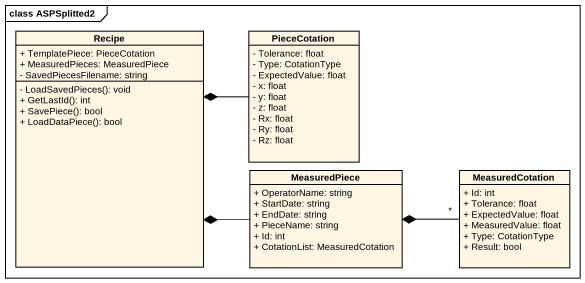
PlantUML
@startuml
mainframe class ASPSplitted2
hide circle
hide empty members
skinparam classAttributeIconSize 0
class Recipe {
  + TemplatePiece: PieceCotation
  + MeasuredPieces: MeasuredPiece
  - SavedPiecesFilename: string
  - LoadSavedPieces(): void
  + GetLastId(): int
  + SavePiece(): bool
  + LoadDataPiece(): bool
}
class PieceCotation {
  - Tolerance: float
  - Type: CotationType
  - ExpectedValue: float
  - x: float
  - y: float
  - z: float
  - Rx: float
  - Ry: float
  - Rz: float
}
class MeasuredPiece {
  + OperatorName: string
  + StartDate: string
  + EndDate: string
  + PieceName: string
  + Id: int
  + CotationList: MeasuredCotation
}
class MeasuredCotation {
  + Id: int
  + Tolerance: float
  + ExpectedValue: float
  + MeasuredValue: float
  + Type: CotationType
  + Result: bool
}
PieceCotation -left-* Recipe
MeasuredPiece -left-* Recipe
MeasuredCotation "*" -left-* MeasuredPiece
@enduml
